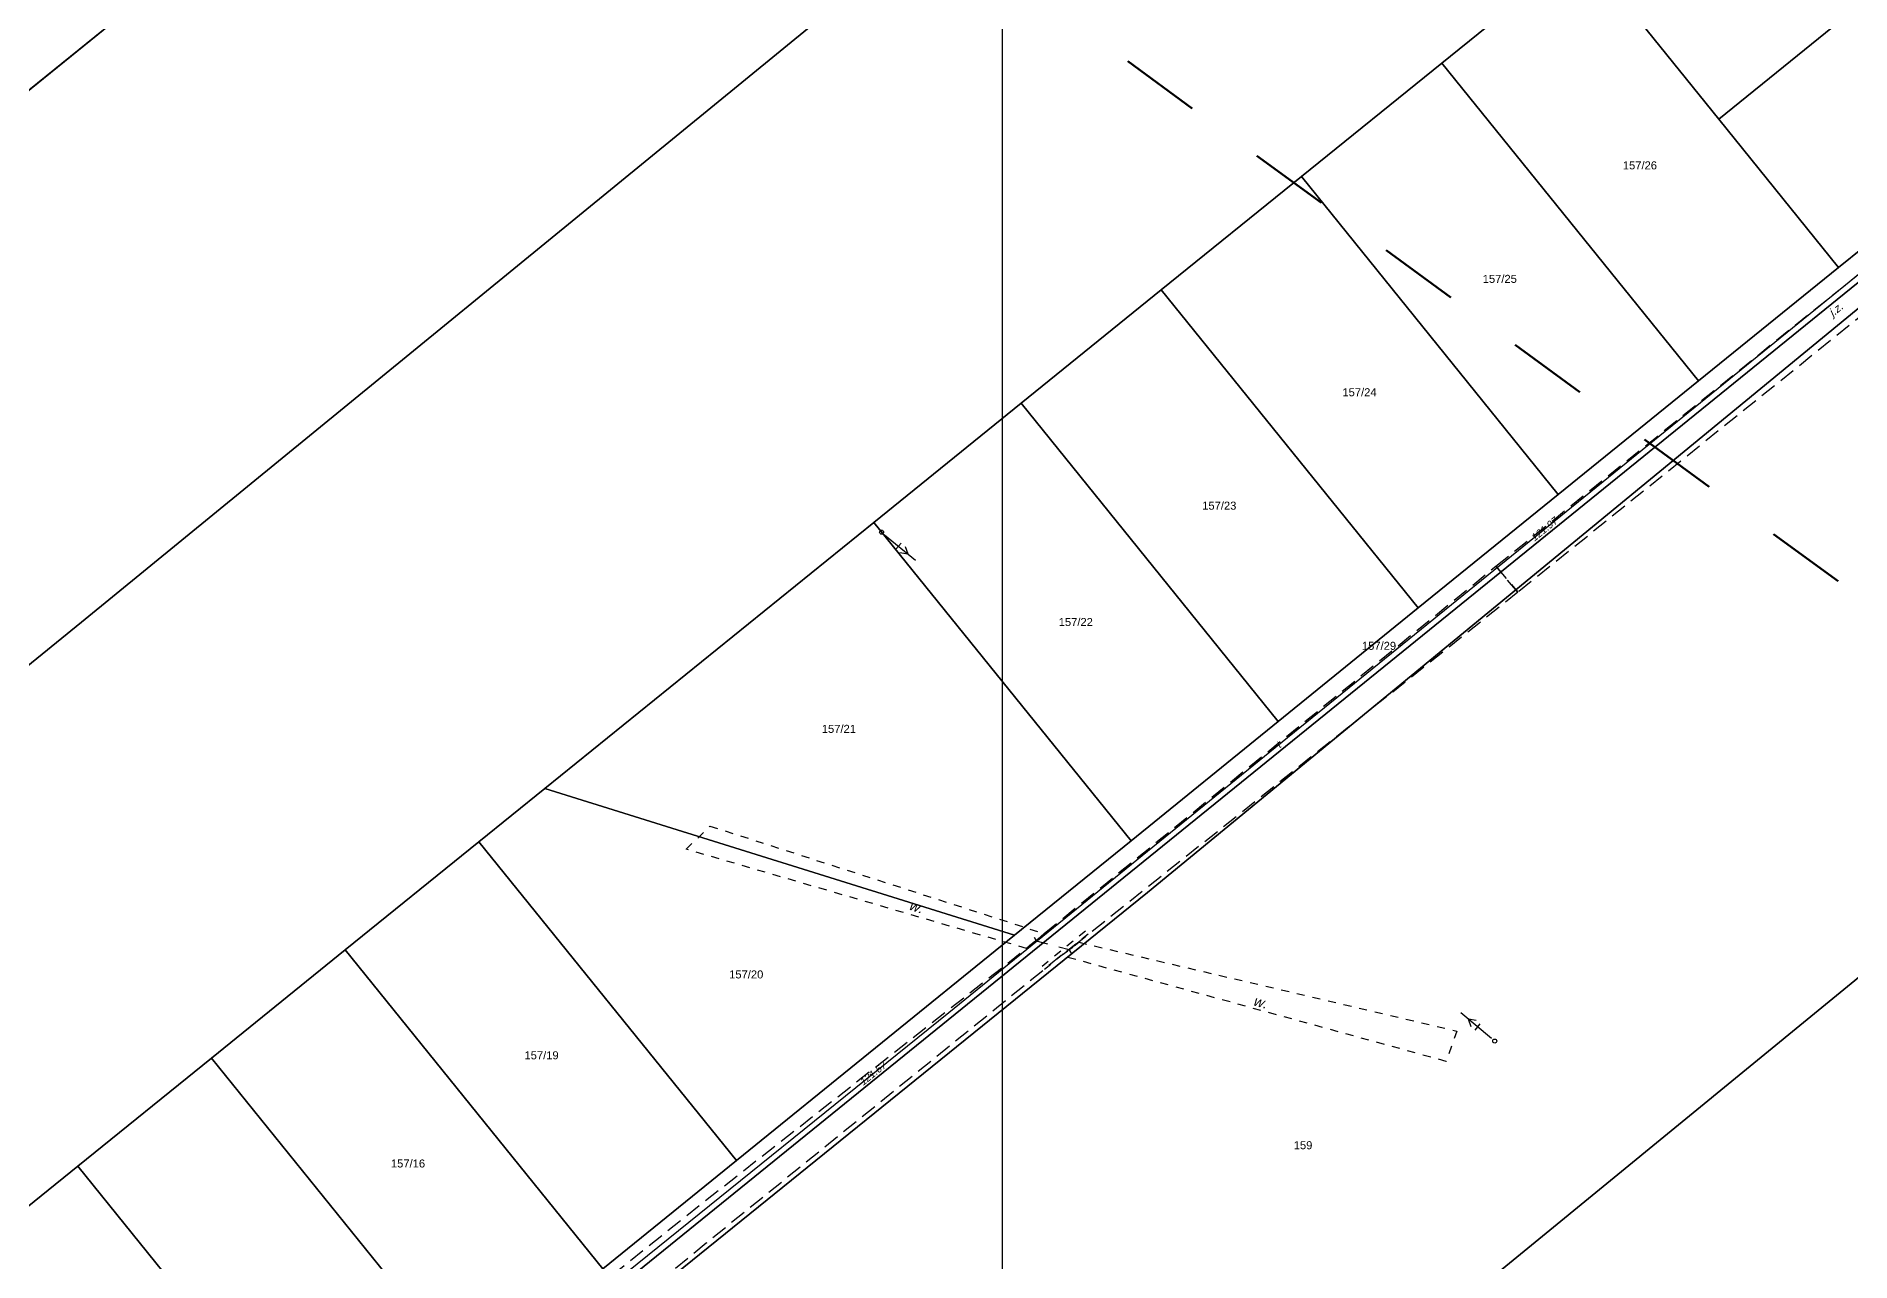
# Model space of a CAD drawing. Header units: metres. Extents: x 7542702 to 7555152, y 5804026 to 5815503.
# Drawn here: x 7544330.1 to 7544556.9, y 5808704.1 to 5808857.1 of the extents above; entities that cross this region are included whole.
import ezdxf

# ---------------------------------------------------------------- set-up
doc = ezdxf.new("R2010")
doc.units = ezdxf.units.M
for name, pattern in [('4001', [0]), ('4002', [2, 1, -1]), ('4003', [3, 2, -1])]:
    doc.linetypes.add(name, pattern=pattern)
doc.layers.add('!trafo', color=6, linetype='4002', lineweight=50)
for name, color, linetype in [('Drogi', 135, 'Continuous'), ('Dzialki', 165, 'Continuous'), ('Linie_napowietrzne', 184, 'Continuous'), ('Uz_Specjalne', 7, 'Continuous'), ('Uz_Telekomunikacja', 252, 'Continuous'), ('Wody', 184, 'Continuous')]:
    doc.layers.add(name, color=color, linetype=linetype)
doc.styles.get("Standard").update_dxf_attribs({"font": 'arial.ttf'})

# ---------------------------------------------------------------- blocks, each defined once
blk = doc.blocks.new('2554')
at = {"layer": 'Drogi', "color": 8, "linetype": '4002'}
blk.add_line((0, 0), (0, 1), dxfattribs=at)
blk = doc.blocks.new('1554')
at = {"layer": 'Drogi', "color": 8, "linetype": 'Continuous'}
for p, q in [((-0.75, -0.75), (0, 0)), ((0, 0), (0.75, -0.75))]:
    blk.add_line(p, q, dxfattribs=at)
blk = doc.blocks.new('1365')
at = {"layer": 'Linie_napowietrzne', "color": 184, "linetype": 'Continuous'}
for p, q in [((0, 1), (0, 11)), ((-1, 6.8), (0, 8.5)), ((-1, 5.5), (1, 5.5)), ((1, 6.8), (0, 8.5))]:
    blk.add_line(p, q, dxfattribs=at)
blk = doc.blocks.new('1361')
at = {"layer": 'Linie_napowietrzne', "color": 184, "linetype": 'Continuous'}
blk.add_circle((0, 0), 0.5, dxfattribs=at)
blk = doc.blocks.new('1756')
at = {"layer": 'Uz_Telekomunikacja', "color": 220, "linetype": 'Continuous'}
for radius in [0.16, 0.08]:
    blk.add_circle((0, 0), radius, dxfattribs=at)

msp = doc.modelspace()

# ---------------------------------------------------------------- linework, layer by layer
at = {"layer": '!trafo', "ltscale": 10}
msp.add_lwpolyline([(7544322.76, 5809134.51), (7544224.4, 5809031.13), (7545058.88, 5808420.59), (7545132.63, 5808516.69)], close=True, dxfattribs=at)
at = {"layer": 'Defpoints', "elevation": 122.29}
msp.add_lwpolyline([(7544450.88, 5808914.15), (7544843.39, 5808914.15), (7544843.39, 5808630.76), (7544450.88, 5808630.76)], close=True, dxfattribs=at)
at = {"layer": 'Drogi', "color": 8, "linetype": '4003'}
for p, q in [((7544512.52, 5808790.92, 122.94), (7544558.59, 5808827.99, 122.68)), ((7544561.35, 5808824.73, 122.61), (7544515.27, 5808787.67, 122.91)), ((7544456.07, 5808745.05, 122.57), (7544512.52, 5808790.92, 122.94)), ((7544515.27, 5808787.67, 122.91), (7544512.52, 5808790.92, 122.94)), ((7544512.52, 5808790.92, 122.94), (7544515.27, 5808787.67, 122.91)), ((7544515.27, 5808787.67, 122.91), (7544460.39, 5808743.97, 122.54)), ((7544453.86, 5808743.19, 122.56), (7544456.07, 5808745.05, 122.57)), ((7544411.41, 5808709.86, 122.59), (7544453.86, 5808743.19, 122.56)), ((7544460.39, 5808743.97, 122.54), (7544458.22, 5808742.3, 122.58)), ((7544458.22, 5808742.3, 122.58), (7544413.86, 5808706.39, 122.61)), ((7544376.27, 5808681.75, 122.39), (7544411.41, 5808709.86, 122.59)), ((7544413.86, 5808706.39, 122.61), (7544399.81, 5808694.81, 122.52))]:
    msp.add_line(p, q, dxfattribs=at)
at = {"layer": 'Dzialki'}
for p, q in [((7544049.07, 5808623.9), (7544415.78, 5808920.36)), ((7544415.78, 5808920.36), (7544049.07, 5808623.9)), ((7544335.77, 5808783.92), (7544503.07, 5808920.58)), ((7544503.07, 5808920.58), (7544335.77, 5808783.92)), ((7544540.37, 5808846.76), (7544572.06, 5808872.39)), ((7544572.06, 5808872.39), (7544540.37, 5808846.76)), ((7544523.28, 5808867.9), (7544505.75, 5808853.73)), ((7544505.75, 5808853.73), (7544523.28, 5808867.9)), ((7544523.28, 5808867.9), (7544540.37, 5808846.76)), ((7544540.37, 5808846.76), (7544523.28, 5808867.9)), ((7544402.81, 5808700.85), (7544594.98, 5808856.48)), ((7544402.81, 5808700.85), (7544594.98, 5808856.48)), ((7544594.98, 5808856.48), (7544402.81, 5808700.85)), ((7544596.93, 5808855.25), (7544468.97, 5808750.19)), ((7544468.97, 5808750.19), (7544596.93, 5808855.25)), ((7544596.93, 5808855.25), (7544468.97, 5808750.19)), ((7544505.75, 5808853.73), (7544488.23, 5808839.57)), ((7544488.23, 5808839.57), (7544505.75, 5808853.73)), ((7544537.83, 5808814.05), (7544505.75, 5808853.73)), ((7544505.75, 5808853.73), (7544537.83, 5808814.05)), ((7544588.52, 5808855.11), (7544555.33, 5808828.22)), ((7544555.33, 5808828.22), (7544588.52, 5808855.11)), ((7544555.33, 5808828.22), (7544540.37, 5808846.76)), ((7544540.37, 5808846.76), (7544555.33, 5808828.22)), ((7544488.23, 5808839.57), (7544470.71, 5808825.42)), ((7544470.71, 5808825.42), (7544488.23, 5808839.57)), ((7544520.32, 5808799.88), (7544488.23, 5808839.57)), ((7544488.23, 5808839.57), (7544520.32, 5808799.88)), ((7544555.33, 5808828.22), (7544537.83, 5808814.05)), ((7544537.83, 5808814.05), (7544555.33, 5808828.22)), ((7544470.71, 5808825.42), (7544453.2, 5808811.27)), ((7544453.2, 5808811.27), (7544470.71, 5808825.42)), ((7544502.82, 5808785.71), (7544470.71, 5808825.42)), ((7544470.71, 5808825.42), (7544502.82, 5808785.71)), ((7544481.92, 5808677.5), (7544654.65, 5808818.75)), ((7544654.65, 5808818.75), (7544481.92, 5808677.5)), ((7544537.83, 5808814.05), (7544520.32, 5808799.88)), ((7544520.32, 5808799.88), (7544537.83, 5808814.05)), ((7544453.2, 5808811.27), (7544434.78, 5808796.38)), ((7544434.78, 5808796.38), (7544453.2, 5808811.27)), ((7544485.32, 5808771.54), (7544453.2, 5808811.27)), ((7544453.2, 5808811.27), (7544485.32, 5808771.54)), ((7544520.32, 5808799.88), (7544502.82, 5808785.71)), ((7544502.82, 5808785.71), (7544520.32, 5808799.88)), ((7544434.78, 5808796.38), (7544393.7, 5808763.18)), ((7544393.7, 5808763.18), (7544434.78, 5808796.38)), ((7544466.93, 5808756.63), (7544434.78, 5808796.38)), ((7544434.78, 5808796.38), (7544466.93, 5808756.63)), ((7544502.82, 5808785.71), (7544485.32, 5808771.54)), ((7544485.32, 5808771.54), (7544502.82, 5808785.71)), ((7544077.37, 5808574.54), (7544335.77, 5808783.92)), ((7544335.77, 5808783.92), (7544077.37, 5808574.54)), ((7544485.32, 5808771.54), (7544466.93, 5808756.63)), ((7544466.93, 5808756.63), (7544485.32, 5808771.54)), ((7544393.7, 5808763.18), (7544385.45, 5808756.51)), ((7544385.45, 5808756.51), (7544393.7, 5808763.18)), ((7544452.36, 5808744.84), (7544393.7, 5808763.18)), ((7544393.7, 5808763.18), (7544452.36, 5808744.84)), ((7544385.45, 5808756.51), (7544368.74, 5808743.01)), ((7544368.74, 5808743.01), (7544385.45, 5808756.51)), ((7544417.62, 5808716.71), (7544385.45, 5808756.51)), ((7544385.45, 5808756.51), (7544417.62, 5808716.71)), ((7544466.93, 5808756.63), (7544452.36, 5808744.84)), ((7544452.36, 5808744.84), (7544466.93, 5808756.63)), ((7544468.97, 5808750.19), (7544322.04, 5808631.56)), ((7544322.04, 5808631.56), (7544468.97, 5808750.19)), ((7544468.97, 5808750.19), (7544322.04, 5808631.56)), ((7544452.36, 5808744.84), (7544417.62, 5808716.71)), ((7544417.62, 5808716.71), (7544452.36, 5808744.84)), ((7544368.74, 5808743.01), (7544352.04, 5808729.51)), ((7544352.04, 5808729.51), (7544368.74, 5808743.01)), ((7544400.92, 5808703.19), (7544368.74, 5808743.01)), ((7544368.74, 5808743.01), (7544400.92, 5808703.19)), ((7544352.04, 5808729.51), (7544335.34, 5808716.02)), ((7544335.34, 5808716.02), (7544352.04, 5808729.51)), ((7544352.04, 5808729.51), (7544384.23, 5808689.67)), ((7544384.23, 5808689.67), (7544352.04, 5808729.51)), ((7544335.34, 5808716.02), (7544318.65, 5808702.53)), ((7544318.65, 5808702.53), (7544335.34, 5808716.02)), ((7544335.34, 5808716.02), (7544367.55, 5808676.16)), ((7544367.55, 5808676.16), (7544335.34, 5808716.02)), ((7544417.62, 5808716.71), (7544400.92, 5808703.19)), ((7544400.92, 5808703.19), (7544417.62, 5808716.71))]:
    msp.add_line(p, q, dxfattribs=at)
at = {"layer": 'Uz_Specjalne', "color": 7, "linetype": '4002'}
for p, q in [((7544455.81, 5808740.99, 120.7), (7544461.29, 5808745.44, 120.71)), ((7544456.13, 5808740.61, 120.7), (7544461.61, 5808745.06, 120.71))]:
    msp.add_line(p, q, dxfattribs=at)
at = {"layer": 'Uz_Telekomunikacja', "linetype": '4001'}
for p, q in [((7544526.57, 5808802.04, 121.99), (7544581.25, 5808846.39, 121.73)), ((7544484.28, 5808767.74, 121.87), (7544526.57, 5808802.04, 121.99)), ((7544444.15, 5808735.21, 121.71), (7544484.28, 5808767.74, 121.87)), ((7544402.63, 5808701.74, 121.65), (7544444.15, 5808735.21, 121.71))]:
    msp.add_line(p, q, dxfattribs=at)
at = {"layer": 'Wody', "color": 184, "linetype": '4002'}
for points in [[(7544453.86, 5808743.19, 122.56), (7544411.35, 5808755.58, 122.4), (7544414.32, 5808758.48, 122.41), (7544456.07, 5808745.05, 122.57), (7544453.86, 5808743.19, 122.56)], [(7544458.22, 5808742.3, 122.58), (7544460.39, 5808743.97, 122.54), (7544507.65, 5808732.87, 122.32), (7544506.3, 5808729.09, 122.29), (7544458.22, 5808742.3, 122.58)]]:
    msp.add_polyline3d(points, dxfattribs=at)

# ---------------------------------------------------------------- block references
at = {"layer": 'Drogi', "color": 8, "xscale": 0.5, "yscale": 0.5, "zscale": 0.5}
for p, rotation in [((7544455.08, 5808744.14), 255.475174), ((7544459.21, 5808743.07), 75.47517399999998)]:
    msp.add_blockref('1554', p, dxfattribs=dict(at, rotation=rotation))
at = {"layer": 'Drogi', "color": 8, "xscale": 0.5, "yscale": 4.266357, "rotation": 255.475174}
msp.add_blockref('2554', (7544455.08, 5808744.14, 122.48), dxfattribs=at)
at = {"layer": 'Linie_napowietrzne', "color": 184, "xscale": 0.5, "yscale": 0.5, "zscale": 0.5}
for name, p, rotation in [('1361', (7544435.76, 5808795.17), 50.32783599999999), ('1361', (7544435.76, 5808795.17), 50.32783599999999), ('1365', (7544435.76, 5808795.17), 230.327836), ('1365', (7544435.76, 5808795.17), 230.327836), ('1365', (7544512.37, 5808731.63), 50.32783599999999), ('1365', (7544512.37, 5808731.63), 50.32783599999999), ('1361', (7544512.37, 5808731.63), 50.32783599999999), ('1361', (7544512.37, 5808731.63), 50.32783599999999)]:
    msp.add_blockref(name, p, dxfattribs=dict(at, rotation=rotation))
at = {"layer": 'Uz_Telekomunikacja', "xscale": 0.5, "yscale": 0.5, "zscale": 0.5}
for p in [(7544518.33, 5808795.36), (7544434.44, 5808727.39)]:
    msp.add_blockref('1756', p, dxfattribs=at)

# ---------------------------------------------------------------- texts
at = {"layer": 'Drogi', "color": 8, "oblique": 15}
msp.add_text('j.z. ', height=1, rotation=38.8217, dxfattribs=at).set_placement((7544554.6, 5808822.02))
at = {"layer": 'Dzialki'}
for s, p in [('157/26', (7544528.38, 5808840.47)), ('157/25', (7544510.87, 5808826.3)), ('157/24', (7544493.34, 5808812.14)), ('157/23', (7544475.82, 5808797.98)), ('157/22', (7544457.89, 5808783.45)), ('157/29', (7544495.78, 5808780.48)), ('157/21', (7544428.29, 5808770.11)), ('157/20', (7544416.71, 5808739.45)), ('157/19', (7544391.14, 5808729.35)), ('159', (7544487.26, 5808718.12)), ('157/16', (7544374.45, 5808715.84))]:
    msp.add_text(s, height=1, dxfattribs=at).set_placement(p)
at = {"layer": 'Uz_Telekomunikacja', "oblique": 15}
for s, rotation, p in [('121.97', 39.0444, (7544517.31, 5808793.95)), ('t', 39.0444, (7544485.47, 5808768.13)), ('121.67', 38.8729, (7544433.42, 5808725.99))]:
    msp.add_text(s, height=0.9, rotation=rotation, dxfattribs=at).set_placement(p)
at = {"layer": 'Wody', "color": 184, "oblique": 15}
for rotation, p in [(342.1682, (7544439.04, 5808748.08)), (344.637, (7544482.06, 5808736.12))]:
    msp.add_text('w.', height=1.25, rotation=rotation, dxfattribs=at).set_placement(p)

doc.saveas('drawing.dxf')
